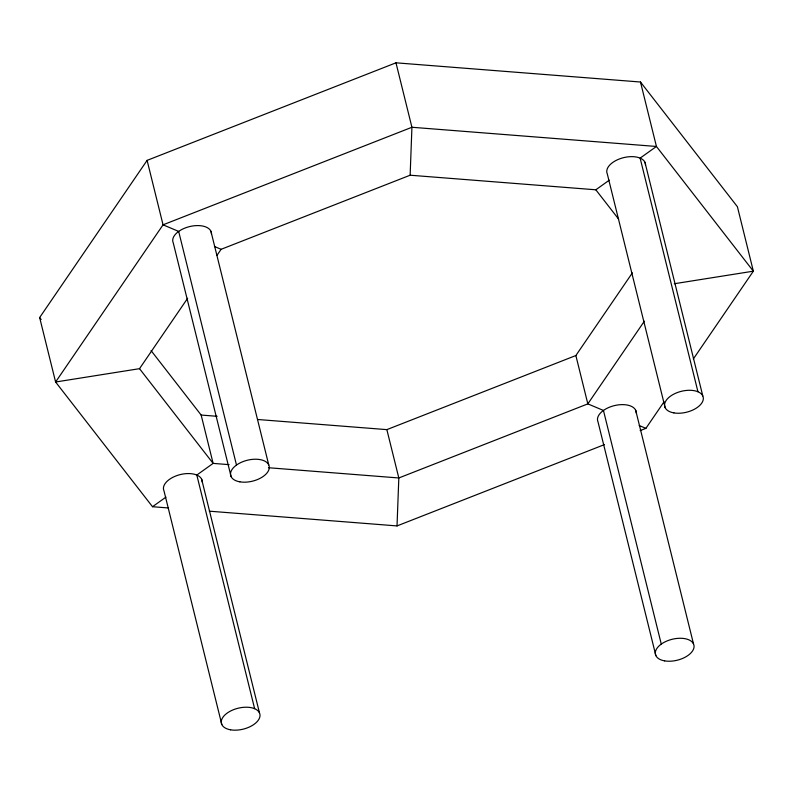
<?xml version="1.0" encoding="UTF-8"?>
<svg xmlns="http://www.w3.org/2000/svg" width="793" height="793" viewBox="0 0 793 793"><rect width="100%" height="100%" fill="white"/><g stroke="black" fill="none" stroke-linecap="round" stroke-linejoin="round"><path stroke-width="1.19" d="M209.322 511.178L397.025 525.918L398.82 477.971L386.855 429.628L257.725 419.497M216.935 255.425L221.118 249.309L410.14 175.213L411.924 127.267L395.975 62.816L147.101 160.374L39.65 317.547L55.599 382.008L152.514 506.717L168.572 507.976M693.34 358.951L753.35 271.176L656.435 146.467L411.924 127.267L163.051 224.825L55.599 382.008L139.518 368.676L187.644 298.277M386.855 429.628L575.867 355.532L632.358 272.891M644.322 321.234L587.831 403.875L398.82 477.971L268.46 467.731M640.139 430.609L645.899 428.349L664.038 401.813M152.514 506.717L165.945 497.122M410.14 175.213L595.83 189.795L609.262 180.189M397.025 525.918L604.415 444.615M674.298 283.735L753.35 271.176L737.401 206.725L640.486 82.016L395.975 62.816M151.076 350.605L201.154 415.056L217.143 416.305M229.108 464.648L213.119 463.39L196.813 475.047L254.632 708.684M214.427 246.484L221.118 249.309M639.198 425.524L645.899 428.349M595.83 189.795L618.599 219.086M139.518 368.676L213.119 463.39L201.154 415.056M39.65 317.547L41.167 319.5M640.486 82.016L656.435 146.467L640.129 158.124L697.949 391.762M644.967 162.287L702.786 395.925M665.129 407.602L607.309 173.964A19.795 10.775 -13.9 0 1 624.012 157.549A19.795 10.775 -13.9 0 1 645.512 165.053M635.689 410.268L693.508 643.916M661.273 644.094L603.453 410.457L587.831 403.875L575.867 355.532M655.851 655.593L598.031 421.955A19.795 10.775 -13.9 0 1 614.744 405.53A19.795 10.775 -13.9 0 1 636.244 413.034M210.918 231.229L268.738 464.867M236.492 465.055L178.673 231.417L163.051 224.825L147.101 160.374M231.08 476.543L173.261 242.906A19.795 10.775 -13.9 0 1 189.973 226.491A19.795 10.775 -13.9 0 1 211.473 233.994M201.64 479.21L259.47 712.857M221.812 724.534L163.992 490.897A19.795 10.775 -13.9 0 1 180.695 474.472A19.795 10.775 -13.9 0 1 202.195 481.975M673.901 412.895A19.795 10.775 -13.9 0 0 703.332 398.691A19.795 10.775 -13.9 0 0 674.625 393.715A19.795 10.775 -13.9 0 0 673.901 412.895M239.863 481.837A19.795 10.775 -13.9 0 0 269.293 467.632A19.795 10.775 -13.9 0 0 240.576 462.656A19.795 10.775 -13.9 0 0 239.863 481.837M664.633 660.876A19.795 10.775 -13.9 0 0 694.063 646.672A19.795 10.775 -13.9 0 0 665.347 641.706A19.795 10.775 -13.9 0 0 664.633 660.876M230.585 729.818A19.795 10.775 -13.9 0 0 260.015 715.613A19.795 10.775 -13.9 0 0 231.308 710.647A19.795 10.775 -13.9 0 0 230.585 729.818"/></g></svg>
